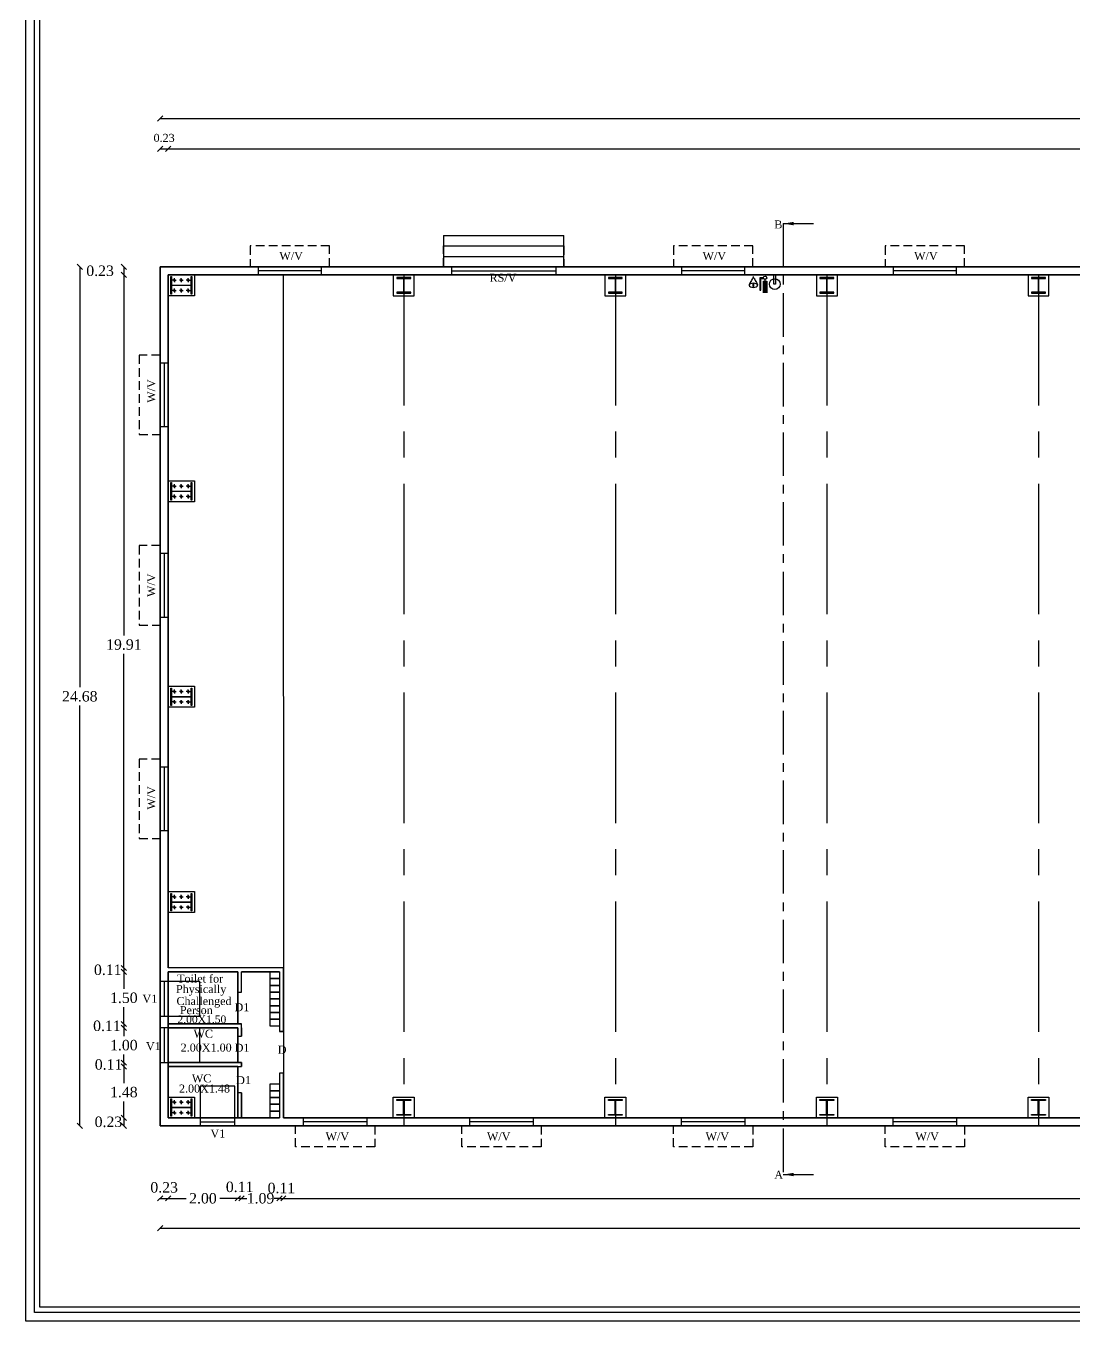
# Model space of a CAD drawing. Header units: metres. Extents: x 9436 to 9850, y -3407 to -3224.
# Drawn here: x 9478.36 to 9508.48, y -3320.31 to -3283.1 of the extents above; entities that cross this region are included whole.
import ezdxf

# ---------------------------------------------------------------- set-up
doc = ezdxf.new("R2010")
doc.units = ezdxf.units.M
doc.header["$MEASUREMENT"] = 0
doc.linetypes.add('CENTER', pattern=[2, 1.25, -0.25, 0.25, -0.25])
doc.linetypes.add('HIDDEN', pattern=[0.375, 0.25, -0.125])
for name, color, linetype in [('0 HOLES', 60, 'Continuous'), ('BLK_1_FLR_0_BLT_UP_AREA', 1, 'Continuous'), ('BLK_1_FLR_0_CARPET_AREA', 10, 'Continuous'), ('BLK_1_FLR_0_ROOF_AREA', 54, 'Continuous'), ('BLK_1_FLR_0_SP_WC', 7, 'Continuous'), ('BLK_1_FLR_0_URINAL', 7, 'Continuous'), ('BLK_1_FLR_0_WASH', 7, 'Continuous'), ('BLK_1_FLR_0_WATER_CLOSET', 7, 'Continuous'), ('SHEET_1', 7, 'Continuous'), ('TOILET_VENTILATION', 7, 'Continuous'), ('WORKSHOP_AREA', 7, 'Continuous')]:
    doc.layers.add(name, color=color, linetype=linetype)
doc.styles.add('Isa-', font='times.ttf')
doc.styles.add('STYLE2', font='times.ttf')
doc.dimstyles.new('ISO-25', dxfattribs={"dimscale": 0, "dimtxt": 0.23, "dimasz": 0.15, "dimexe": 1.25, "dimexo": 0.625, "dimgap": 0.11, "dimtad": 0, "dimtih": 1, "dimtoh": 1, "dimzin": 1, "dimdsep": 46, "dimtxsty": 'STYLE2', "dimblk": 'OBLIQUE', "dimcen": 0, "dimse1": 1, "dimse2": 1, "dimclrd": 1, "dimclrt": 3, "dimadec": 0, "dimazin": 2, "dimtfac": 1, "dimtix": 1, "dimtofl": 0, "dimtmove": 0, "dimatfit": 3, "dimfxl": 0, "dimtolj": 1, "dimarcsym": 0})

# ---------------------------------------------------------------- blocks, each defined once
blk = doc.blocks.new('26')
at = {"layer": '0 HOLES'}
for q in [(-28, 0), (0, 28), (28, 0), (0, -28)]:
    blk.add_line((0, 0), q, dxfattribs=at)
blk.add_circle((0, 0), 13, dxfattribs=at)
blk = doc.blocks.new('2-2-5')
at = {"color": 3}
blk.add_lwpolyline([(-0.522, -0.15), (-0.522, 0.45), (0.238, 0.45), (0.238, -0.15)], close=True, dxfattribs=at)
for points in [[(-0.446, -0.1), (-0.446, 0.4), (-0.422, 0.4), (-0.422, -0.1)], [(0.138, -0.1), (0.138, 0.4), (0.162, 0.4), (0.162, -0.1)], [(-0.422, 0.142), (-0.422, 0.158), (0.138, 0.158), (0.138, 0.142)]]:
    blk.add_lwpolyline(points, close=True)
at = {"xscale": -0.002000053278536, "yscale": 0.002000053278536, "zscale": 0.002000053278536, "rotation": 270}
for p in [(-0.344, 0.3), (-0.344, 0), (-0.144, 0.3), (-0.144, 0), (0.056, 0.3), (0.056, 0)]:
    blk.add_blockref('26', p, dxfattribs=at)
blk = doc.blocks.new('2-2')
at = {"color": 3}
blk.add_lwpolyline([(-0.408, 0.429), (0.192, 0.429), (0.192, -0.171), (-0.408, -0.171)], close=True, dxfattribs=at)
for points in [[(-0.308, 0.353), (0.092, 0.353), (0.092, 0.329), (-0.308, 0.329)], [(-0.116, 0.329), (-0.1, 0.329), (-0.1, -0.071), (-0.116, -0.071)], [(-0.308, -0.071), (0.092, -0.071), (0.092, -0.095), (-0.308, -0.095)]]:
    blk.add_lwpolyline(points, close=True)
blk = doc.blocks.new('_Oblique')
at = {"color": 0, "linetype": 'ByBlock', "lineweight": -2}
blk.add_line((-0.5, -0.5), (0.5, 0.5), dxfattribs=at)
blk = doc.blocks.new('*D242')
at = {"color": 1, "lineweight": -2}
blk.add_line((9481.171, -3290.024), (9481.171, -3290.254), dxfattribs=at)
at = {"layer": 'Defpoints', "color": 0}
for p in [(9483.52, -3290.024), (9481.171, -3290.254), (9483.52, -3290.254)]:
    blk.add_point(p, dxfattribs=at)
at = {"color": 1, "lineweight": -2, "xscale": 0.15, "yscale": 0.15, "zscale": 0.15}
for p, rotation in [((9481.171, -3290.024), 90), ((9481.171, -3290.254), 270)]:
    blk.add_blockref('_Oblique', p, dxfattribs=dict(at, rotation=rotation))
at = {"color": 3, "insert": (9480.489, -3290.139), "char_height": 0.3, "attachment_point": 5, "style": 'STYLE2'}
blk.add_mtext('\\A1;0.23', dxfattribs=at)
blk = doc.blocks.new('*D243')
at = {"color": 1, "lineweight": -2}
for p, q in [((9481.171, -3290.254), (9481.171, -3300.614)), ((9481.171, -3310.166), (9481.171, -3301.14))]:
    blk.add_line(p, q, dxfattribs=at)
at = {"layer": 'Defpoints', "color": 0}
for p in [(9572.518, -3290.254), (9481.171, -3310.166), (9482.444, -3310.166)]:
    blk.add_point(p, dxfattribs=at)
at = {"color": 1, "lineweight": -2, "xscale": 0.15, "yscale": 0.15, "zscale": 0.15}
for p, rotation in [((9481.171, -3290.254), 90), ((9481.171, -3310.166), 270)]:
    blk.add_blockref('_Oblique', p, dxfattribs=dict(at, rotation=rotation))
at = {"color": 3, "insert": (9481.171, -3300.877), "char_height": 0.3, "attachment_point": 5, "style": 'STYLE2'}
blk.add_mtext('\\A1;19.91', dxfattribs=at)
blk = doc.blocks.new('*D244')
at = {"color": 1, "lineweight": -2}
for p, q in [((9481.171, -3310.166), (9481.171, -3310.016)), ((9481.171, -3310.166), (9481.171, -3310.276)), ((9481.171, -3310.276), (9481.171, -3310.426))]:
    blk.add_line(p, q, dxfattribs=at)
at = {"layer": 'Defpoints', "color": 0}
for p in [(9482.444, -3310.166), (9481.171, -3310.276), (9482.444, -3310.276)]:
    blk.add_point(p, dxfattribs=at)
at = {"color": 1, "lineweight": -2, "xscale": 0.15, "yscale": 0.15, "zscale": 0.15}
for p, rotation in [((9481.171, -3310.166), 270), ((9481.171, -3310.276), 90)]:
    blk.add_blockref('_Oblique', p, dxfattribs=dict(at, rotation=rotation))
at = {"color": 3, "insert": (9480.709, -3310.221), "char_height": 0.3, "attachment_point": 5, "style": 'STYLE2'}
blk.add_mtext('\\A1;0.11', dxfattribs=at)
blk = doc.blocks.new('*D245')
at = {"color": 1, "lineweight": -2}
for p, q in [((9481.171, -3310.276), (9481.171, -3310.763)), ((9481.171, -3311.776), (9481.171, -3311.289))]:
    blk.add_line(p, q, dxfattribs=at)
at = {"layer": 'Defpoints', "color": 0}
for p in [(9482.444, -3310.276), (9481.171, -3311.776), (9482.444, -3311.776)]:
    blk.add_point(p, dxfattribs=at)
at = {"color": 1, "lineweight": -2, "xscale": 0.15, "yscale": 0.15, "zscale": 0.15}
for p, rotation in [((9481.171, -3310.276), 90), ((9481.171, -3311.776), 270)]:
    blk.add_blockref('_Oblique', p, dxfattribs=dict(at, rotation=rotation))
at = {"color": 3, "insert": (9481.171, -3311.026), "char_height": 0.3, "attachment_point": 5, "style": 'STYLE2'}
blk.add_mtext('\\A1;1.50', dxfattribs=at)
blk = doc.blocks.new('*D246')
at = {"color": 1, "lineweight": -2}
for p, q in [((9481.171, -3311.776), (9481.171, -3311.626)), ((9481.171, -3311.776), (9481.171, -3311.886)), ((9481.171, -3311.886), (9481.171, -3312.036))]:
    blk.add_line(p, q, dxfattribs=at)
at = {"layer": 'Defpoints', "color": 0}
for p in [(9481.171, -3311.886), (9482.444, -3311.776), (9482.444, -3311.886)]:
    blk.add_point(p, dxfattribs=at)
at = {"color": 1, "lineweight": -2, "xscale": 0.15, "yscale": 0.15, "zscale": 0.15}
for p, rotation in [((9481.171, -3311.776), 270), ((9481.171, -3311.886), 90)]:
    blk.add_blockref('_Oblique', p, dxfattribs=dict(at, rotation=rotation))
at = {"color": 3, "insert": (9480.685, -3311.831), "char_height": 0.3, "attachment_point": 5, "style": 'STYLE2'}
blk.add_mtext('\\A1;0.11', dxfattribs=at)
blk = doc.blocks.new('*D247')
at = {"color": 1, "lineweight": -2}
for p, q in [((9481.171, -3311.886), (9481.171, -3312.123)), ((9481.171, -3312.886), (9481.171, -3312.649))]:
    blk.add_line(p, q, dxfattribs=at)
at = {"layer": 'Defpoints', "color": 0}
for p in [(9482.444, -3311.886), (9481.171, -3312.886), (9482.444, -3312.886)]:
    blk.add_point(p, dxfattribs=at)
at = {"color": 1, "lineweight": -2, "xscale": 0.15, "yscale": 0.15, "zscale": 0.15}
for p, rotation in [((9481.171, -3311.886), 90), ((9481.171, -3312.886), 270)]:
    blk.add_blockref('_Oblique', p, dxfattribs=dict(at, rotation=rotation))
at = {"color": 3, "insert": (9481.171, -3312.386), "char_height": 0.3, "attachment_point": 5, "style": 'STYLE2'}
blk.add_mtext('\\A1;1.00', dxfattribs=at)
blk = doc.blocks.new('*D248')
at = {"color": 1, "lineweight": -2}
for p, q in [((9481.171, -3312.886), (9481.171, -3312.736)), ((9481.171, -3312.886), (9481.171, -3312.996)), ((9481.171, -3312.996), (9481.171, -3313.146))]:
    blk.add_line(p, q, dxfattribs=at)
at = {"layer": 'Defpoints', "color": 0}
for p in [(9481.171, -3312.996), (9482.444, -3312.886), (9482.444, -3312.996)]:
    blk.add_point(p, dxfattribs=at)
at = {"color": 1, "lineweight": -2, "xscale": 0.15, "yscale": 0.15, "zscale": 0.15}
for p, rotation in [((9481.171, -3312.886), 270), ((9481.171, -3312.996), 90)]:
    blk.add_blockref('_Oblique', p, dxfattribs=dict(at, rotation=rotation))
at = {"color": 3, "insert": (9480.733, -3312.941), "char_height": 0.3, "attachment_point": 5, "style": 'STYLE2'}
blk.add_mtext('\\A1;0.11', dxfattribs=at)
blk = doc.blocks.new('*D249')
at = {"color": 1, "lineweight": -2}
for p, q in [((9481.171, -3312.996), (9481.171, -3313.472)), ((9481.171, -3314.474), (9481.171, -3313.998))]:
    blk.add_line(p, q, dxfattribs=at)
at = {"layer": 'Defpoints', "color": 0}
for p in [(9482.444, -3312.996), (9481.171, -3314.474), (9485.754, -3314.474)]:
    blk.add_point(p, dxfattribs=at)
at = {"color": 1, "lineweight": -2, "xscale": 0.15, "yscale": 0.15, "zscale": 0.15}
for p, rotation in [((9481.171, -3312.996), 90), ((9481.171, -3314.474), 270)]:
    blk.add_blockref('_Oblique', p, dxfattribs=dict(at, rotation=rotation))
at = {"color": 3, "insert": (9481.171, -3313.735), "char_height": 0.3, "attachment_point": 5, "style": 'STYLE2'}
blk.add_mtext('\\A1;1.48', dxfattribs=at)
blk = doc.blocks.new('*D241')
at = {"color": 1, "lineweight": -2}
blk.add_line((9481.171, -3314.474), (9481.171, -3314.704), dxfattribs=at)
at = {"layer": 'Defpoints', "color": 0}
for p in [(9482.444, -3314.474), (9479.17, -3314.704), (9481.171, -3314.704)]:
    blk.add_point(p, dxfattribs=at)
at = {"color": 1, "lineweight": -2, "xscale": 0.15, "yscale": 0.15, "zscale": 0.15}
for p, rotation in [((9481.171, -3314.474), 90), ((9481.171, -3314.704), 270)]:
    blk.add_blockref('_Oblique', p, dxfattribs=dict(at, rotation=rotation))
at = {"color": 3, "insert": (9480.729, -3314.589), "char_height": 0.3, "attachment_point": 5, "style": 'STYLE2'}
blk.add_mtext('\\A1;0.23', dxfattribs=at)
blk = doc.blocks.new('*D250')
at = {"color": 1, "lineweight": -2}
for p, q in [((9479.905, -3290.024), (9479.905, -3302.101)), ((9479.905, -3314.704), (9479.905, -3302.627))]:
    blk.add_line(p, q, dxfattribs=at)
at = {"layer": 'Defpoints', "color": 0}
for p in [(9482.214, -3290.024), (9479.905, -3314.704), (9482.214, -3314.704)]:
    blk.add_point(p, dxfattribs=at)
at = {"color": 1, "lineweight": -2, "xscale": 0.15, "yscale": 0.15, "zscale": 0.15}
for p, rotation in [((9479.905, -3290.024), 90), ((9479.905, -3314.704), 270)]:
    blk.add_blockref('_Oblique', p, dxfattribs=dict(at, rotation=rotation))
at = {"color": 3, "insert": (9479.905, -3302.364), "char_height": 0.3, "attachment_point": 5, "style": 'STYLE2'}
blk.add_mtext('\\A1;24.68', dxfattribs=at)
blk = doc.blocks.new('*D254')
at = {"color": 1, "lineweight": -2}
blk.add_line((9482.214, -3316.786), (9482.444, -3316.786), dxfattribs=at)
at = {"layer": 'Defpoints', "color": 0}
for p in [(9482.214, -3314.327), (9482.444, -3314.327), (9482.444, -3316.786)]:
    blk.add_point(p, dxfattribs=at)
at = {"color": 1, "lineweight": -2, "xscale": 0.15, "yscale": 0.15, "zscale": 0.15, "rotation": 180}
blk.add_blockref('_Oblique', (9482.214, -3316.786), dxfattribs=at)
at = {"color": 1, "lineweight": -2, "xscale": 0.15, "yscale": 0.15, "zscale": 0.15}
blk.add_blockref('_Oblique', (9482.444, -3316.786), dxfattribs=at)
at = {"color": 3, "insert": (9482.329, -3316.472), "char_height": 0.3, "attachment_point": 5, "style": 'STYLE2'}
blk.add_mtext('\\A1;0.23', dxfattribs=at)
blk = doc.blocks.new('*D255')
at = {"color": 1, "lineweight": -2}
for p, q in [((9482.444, -3316.786), (9482.959, -3316.786)), ((9484.444, -3316.786), (9483.929, -3316.786))]:
    blk.add_line(p, q, dxfattribs=at)
at = {"layer": 'Defpoints', "color": 0}
for p in [(9482.444, -3314.327), (9484.444, -3314.474), (9484.444, -3316.786)]:
    blk.add_point(p, dxfattribs=at)
at = {"color": 1, "lineweight": -2, "xscale": 0.15, "yscale": 0.15, "zscale": 0.15, "rotation": 180}
blk.add_blockref('_Oblique', (9482.444, -3316.786), dxfattribs=at)
at = {"color": 1, "lineweight": -2, "xscale": 0.15, "yscale": 0.15, "zscale": 0.15}
blk.add_blockref('_Oblique', (9484.444, -3316.786), dxfattribs=at)
at = {"color": 3, "insert": (9483.444, -3316.786), "char_height": 0.3, "attachment_point": 5, "style": 'STYLE2'}
blk.add_mtext('\\A1;2.00', dxfattribs=at)
blk = doc.blocks.new('*D256')
at = {"color": 1, "lineweight": -2}
for p, q in [((9484.444, -3316.786), (9484.294, -3316.786)), ((9484.554, -3316.786), (9484.704, -3316.786))]:
    blk.add_line(p, q, dxfattribs=at)
at = {"layer": 'Defpoints', "color": 0}
for p in [(9484.444, -3314.474), (9484.554, -3314.474), (9484.554, -3316.786)]:
    blk.add_point(p, dxfattribs=at)
at = {"color": 1, "lineweight": -2, "xscale": 0.15, "yscale": 0.15, "zscale": 0.15}
blk.add_blockref('_Oblique', (9484.444, -3316.786), dxfattribs=at)
at = {"color": 1, "lineweight": -2, "xscale": 0.15, "yscale": 0.15, "zscale": 0.15, "rotation": 180}
blk.add_blockref('_Oblique', (9484.554, -3316.786), dxfattribs=at)
at = {"color": 3, "insert": (9484.499, -3316.458), "char_height": 0.3, "attachment_point": 5, "style": 'STYLE2'}
blk.add_mtext('\\A1;0.11', dxfattribs=at)
blk = doc.blocks.new('*D257')
at = {"color": 1, "lineweight": -2}
for p, q in [((9484.554, -3316.786), (9484.404, -3316.786)), ((9485.644, -3316.786), (9485.794, -3316.786))]:
    blk.add_line(p, q, dxfattribs=at)
at = {"layer": 'Defpoints', "color": 0}
for p in [(9484.554, -3314.474), (9485.644, -3314.474), (9485.644, -3316.786)]:
    blk.add_point(p, dxfattribs=at)
at = {"color": 1, "lineweight": -2, "xscale": 0.15, "yscale": 0.15, "zscale": 0.15}
blk.add_blockref('_Oblique', (9484.554, -3316.786), dxfattribs=at)
at = {"color": 1, "lineweight": -2, "xscale": 0.15, "yscale": 0.15, "zscale": 0.15, "rotation": 180}
blk.add_blockref('_Oblique', (9485.644, -3316.786), dxfattribs=at)
at = {"color": 3, "insert": (9485.099, -3316.786), "char_height": 0.3, "attachment_point": 5, "style": 'STYLE2'}
blk.add_mtext('\\A1;1.09', dxfattribs=at)
blk = doc.blocks.new('*D258')
at = {"color": 1, "lineweight": -2}
for p, q in [((9485.644, -3316.786), (9485.494, -3316.786)), ((9485.754, -3316.786), (9485.904, -3316.786))]:
    blk.add_line(p, q, dxfattribs=at)
at = {"layer": 'Defpoints', "color": 0}
for p in [(9485.644, -3314.474), (9485.754, -3314.474), (9485.754, -3316.786)]:
    blk.add_point(p, dxfattribs=at)
at = {"color": 1, "lineweight": -2, "xscale": 0.15, "yscale": 0.15, "zscale": 0.15}
blk.add_blockref('_Oblique', (9485.644, -3316.786), dxfattribs=at)
at = {"color": 1, "lineweight": -2, "xscale": 0.15, "yscale": 0.15, "zscale": 0.15, "rotation": 180}
blk.add_blockref('_Oblique', (9485.754, -3316.786), dxfattribs=at)
at = {"color": 3, "insert": (9485.699, -3316.491), "char_height": 0.3, "attachment_point": 5, "style": 'STYLE2'}
blk.add_mtext('\\A1;0.11', dxfattribs=at)
blk = doc.blocks.new('*D259')
at = {"color": 1, "lineweight": -2}
for p, q in [((9485.754, -3316.786), (9526.529, -3316.786)), ((9568.474, -3316.786), (9527.7, -3316.786))]:
    blk.add_line(p, q, dxfattribs=at)
at = {"layer": 'Defpoints', "color": 0}
for p in [(9485.754, -3314.474), (9568.474, -3314.474), (9568.474, -3316.786)]:
    blk.add_point(p, dxfattribs=at)
at = {"color": 1, "lineweight": -2, "xscale": 0.15, "yscale": 0.15, "zscale": 0.15, "rotation": 180}
blk.add_blockref('_Oblique', (9485.754, -3316.786), dxfattribs=at)
at = {"color": 1, "lineweight": -2, "xscale": 0.15, "yscale": 0.15, "zscale": 0.15}
blk.add_blockref('_Oblique', (9568.474, -3316.786), dxfattribs=at)
at = {"color": 3, "insert": (9527.114, -3316.786), "char_height": 0.3, "attachment_point": 5, "style": 'STYLE2'}
blk.add_mtext('\\A1;82.72', dxfattribs=at)
blk = doc.blocks.new('*D261')
at = {"color": 1, "lineweight": -2}
for p, q in [((9482.214, -3317.644), (9527.384, -3317.644)), ((9573.734, -3317.644), (9528.565, -3317.644))]:
    blk.add_line(p, q, dxfattribs=at)
at = {"layer": 'Defpoints', "color": 0}
for p in [(9482.214, -3309.438), (9573.734, -3309.438), (9573.734, -3317.644)]:
    blk.add_point(p, dxfattribs=at)
at = {"color": 1, "lineweight": -2, "xscale": 0.15, "yscale": 0.15, "zscale": 0.15, "rotation": 180}
blk.add_blockref('_Oblique', (9482.214, -3317.644), dxfattribs=at)
at = {"color": 1, "lineweight": -2, "xscale": 0.15, "yscale": 0.15, "zscale": 0.15}
blk.add_blockref('_Oblique', (9573.734, -3317.644), dxfattribs=at)
at = {"color": 3, "insert": (9527.974, -3317.644), "char_height": 0.3, "attachment_point": 5, "style": 'STYLE2'}
blk.add_mtext('\\A1;91.52', dxfattribs=at)
blk = doc.blocks.new('*D263')
at = {"color": 1, "lineweight": -2}
blk.add_line((9482.214, -3286.633), (9482.444, -3286.633), dxfattribs=at)
at = {"layer": 'Defpoints', "color": 0}
for p in [(9482.444, -3286.633), (9482.214, -3291.088), (9482.444, -3291.088)]:
    blk.add_point(p, dxfattribs=at)
at = {"color": 1, "lineweight": -2, "xscale": 0.15, "yscale": 0.15, "zscale": 0.15, "rotation": 180}
blk.add_blockref('_Oblique', (9482.214, -3286.633), dxfattribs=at)
at = {"color": 1, "lineweight": -2, "xscale": 0.15, "yscale": 0.15, "zscale": 0.15}
blk.add_blockref('_Oblique', (9482.444, -3286.633), dxfattribs=at)
at = {"color": 3, "insert": (9482.329, -3286.32), "char_height": 0.23, "attachment_point": 5, "style": 'STYLE2'}
blk.add_mtext('\\A1;0.23', dxfattribs=at)
blk = doc.blocks.new('*D264')
at = {"color": 1, "lineweight": -2}
for p, q in [((9482.444, -3286.633), (9524.992, -3286.633)), ((9568.474, -3286.633), (9525.927, -3286.633))]:
    blk.add_line(p, q, dxfattribs=at)
at = {"layer": 'Defpoints', "color": 0}
for p in [(9568.474, -3286.633), (9482.444, -3291.088), (9568.474, -3292.201)]:
    blk.add_point(p, dxfattribs=at)
at = {"color": 1, "lineweight": -2, "xscale": 0.15, "yscale": 0.15, "zscale": 0.15, "rotation": 180}
blk.add_blockref('_Oblique', (9482.444, -3286.633), dxfattribs=at)
at = {"color": 1, "lineweight": -2, "xscale": 0.15, "yscale": 0.15, "zscale": 0.15}
blk.add_blockref('_Oblique', (9568.474, -3286.633), dxfattribs=at)
at = {"color": 3, "insert": (9525.459, -3286.633), "char_height": 0.23, "attachment_point": 5, "style": 'STYLE2'}
blk.add_mtext('\\A1;86.03', dxfattribs=at)
blk = doc.blocks.new('*D273')
at = {"color": 1, "lineweight": -2}
for p, q in [((9482.214, -3285.763), (9527.496, -3285.763)), ((9573.734, -3285.763), (9528.453, -3285.763))]:
    blk.add_line(p, q, dxfattribs=at)
at = {"layer": 'Defpoints', "color": 0}
for p in [(9573.734, -3285.763), (9482.214, -3295.592), (9573.734, -3295.592)]:
    blk.add_point(p, dxfattribs=at)
at = {"color": 1, "lineweight": -2, "xscale": 0.15, "yscale": 0.15, "zscale": 0.15, "rotation": 180}
blk.add_blockref('_Oblique', (9482.214, -3285.763), dxfattribs=at)
at = {"color": 1, "lineweight": -2, "xscale": 0.15, "yscale": 0.15, "zscale": 0.15}
blk.add_blockref('_Oblique', (9573.734, -3285.763), dxfattribs=at)
at = {"color": 3, "insert": (9527.974, -3285.763), "char_height": 0.23, "attachment_point": 5, "style": 'STYLE2'}
blk.add_mtext('\\A1;91.52', dxfattribs=at)

msp = doc.modelspace()

# ---------------------------------------------------------------- hatches: boundary and pattern name
at = {"lineweight": 25}
msp.add_hatch(color=256, dxfattribs=at).paths.add_polyline_path([(9499.64417, -3290.77028), (9499.54772, -3290.77028), (9499.54772, -3290.43117), (9499.64417, -3290.43117)])

# ---------------------------------------------------------------- linework, layer by layer
at = {"color": 7, "linetype": 'CENTER'}
msp.add_line((9500.12106, -3288.78168), (9500.12106, -3316.10061), dxfattribs=at)
at = {"color": 7}
for p, q in [((9490.3568, -3289.12387), (9493.8168, -3289.12387)), ((9490.3568, -3289.12387), (9490.3568, -3290.02387)), ((9493.8168, -3290.02387), (9493.8168, -3289.12387)), ((9490.3568, -3289.42387), (9493.8168, -3289.42387)), ((9490.3568, -3289.72387), (9493.8168, -3289.72387)), ((9490.5868, -3290.02387), (9490.5868, -3290.25387)), ((9490.5868, -3290.02387), (9490.5868, -3290.25387)), ((9493.5868, -3290.02387), (9493.5868, -3290.25387)), ((9493.5868, -3290.02387), (9493.5868, -3290.25387)), ((9490.5868, -3290.25387), (9482.44443, -3290.25387)), ((9482.44443, -3290.25387), (9482.44443, -3310.16579)), ((9486.85446, -3290.13887), (9485.03446, -3290.13887)), ((9490.5868, -3290.13887), (9493.5868, -3290.13887)), ((9490.5868, -3290.13887), (9493.5868, -3290.13887)), ((9559.89194, -3290.25387), (9493.5868, -3290.25387)), ((9499.01449, -3290.13887), (9497.19449, -3290.13887)), ((9505.09451, -3290.13887), (9503.27451, -3290.13887)), ((9489.20647, -3290.51201), (9489.22247, -3290.51201)), ((9495.28648, -3290.51201), (9495.30248, -3290.51201)), ((9501.3665, -3290.51201), (9501.3825, -3290.51201)), ((9507.44652, -3290.51201), (9507.46252, -3290.51201)), ((9482.32943, -3292.78755), (9482.32943, -3294.60755)), ((9482.32943, -3298.26359), (9482.32943, -3300.08359)), ((9482.32943, -3304.39396), (9482.32943, -3306.21396)), ((9482.44443, -3310.27579), (9482.44443, -3314.47387)), ((9489.20647, -3314.21572), (9489.22247, -3314.21572)), ((9495.28648, -3314.21572), (9495.30248, -3314.21572)), ((9501.3665, -3314.21572), (9501.3825, -3314.21572)), ((9507.44652, -3314.21572), (9507.46252, -3314.21572)), ((9482.44443, -3314.47387), (9485.64443, -3314.47387)), ((9483.35965, -3314.58887), (9484.35965, -3314.58887)), ((9485.75443, -3314.47387), (9559.88208, -3314.47387)), ((9488.15728, -3314.58887), (9486.33728, -3314.58887)), ((9492.93448, -3314.58887), (9491.11448, -3314.58887)), ((9499.01449, -3314.58887), (9497.19449, -3314.58887)), ((9505.09451, -3314.58887), (9503.27451, -3314.58887))]:
    msp.add_line(p, q, dxfattribs=at)
at = {"color": 7, "linetype": 'CENTER', "ltscale": 3}
for p, q in [((9489.21447, -3290.25387), (9489.21447, -3314.70387)), ((9495.29448, -3290.25387), (9495.29448, -3314.70387)), ((9501.3745, -3290.25387), (9501.3745, -3314.70387)), ((9507.45452, -3290.25387), (9507.45452, -3314.70387))]:
    msp.add_line(p, q, dxfattribs=at)
at = {"color": 0, "lineweight": 25, "ltscale": 60}
msp.add_line((9499.25987, -3290.33466), (9499.25987, -3290.29913), dxfattribs=at)
at = {"lineweight": 25}
for p, q in [((9499.54772, -3290.33805), (9499.45084, -3290.33805)), ((9499.45084, -3290.33805), (9499.45084, -3290.69725)), ((9499.47855, -3290.69725), (9499.47855, -3290.36285)), ((9499.47855, -3290.36285), (9499.55458, -3290.36285)), ((9499.54772, -3290.77028), (9499.54772, -3290.43117)), ((9499.54772, -3290.43117), (9499.64417, -3290.43117)), ((9499.59594, -3290.43117), (9499.59594, -3290.38628)), ((9499.64417, -3290.43117), (9499.64417, -3290.77028)), ((9499.45084, -3290.69725), (9499.47855, -3290.69725))]:
    msp.add_line(p, q, dxfattribs=at)
at = {"color": 2}
for p, q in [((9482.21443, -3310.16579), (9482.21443, -3314.42579)), ((9485.75443, -3310.16579), (9482.44443, -3310.16579)), ((9485.75443, -3310.16579), (9485.75443, -3311.99328)), ((9482.32943, -3310.55397), (9482.32943, -3311.55397)), ((9484.44443, -3310.27579), (9482.44443, -3310.27579)), ((9484.44443, -3310.86579), (9484.44443, -3310.27579)), ((9485.64443, -3310.27579), (9484.55443, -3310.27579)), ((9484.55443, -3310.86579), (9484.55443, -3310.27579)), ((9485.64443, -3310.27579), (9485.64443, -3311.99328)), ((9482.32943, -3311.88579), (9482.32943, -3312.88579)), ((9484.55443, -3311.88579), (9484.55443, -3311.77579)), ((9485.75443, -3311.99328), (9485.64443, -3311.99328)), ((9485.64443, -3313.19328), (9485.64443, -3314.47387)), ((9485.75443, -3313.19328), (9485.64443, -3313.19328)), ((9485.75443, -3313.19328), (9485.75443, -3314.47387)), ((9484.55443, -3313.75579), (9484.44443, -3313.75579))]:
    msp.add_line(p, q, dxfattribs=at)
for p, q in [((9484.44443, -3310.86579), (9484.55443, -3310.86579)), ((9482.44443, -3311.77579), (9484.55443, -3311.77579)), ((9482.44443, -3311.88579), (9482.44443, -3312.88579)), ((9482.44443, -3311.88579), (9484.44443, -3311.88579)), ((9484.44443, -3311.88579), (9484.44443, -3312.12579)), ((9484.55443, -3311.88579), (9484.55443, -3312.12579)), ((9484.44443, -3312.12579), (9484.55443, -3312.12579)), ((9482.44443, -3312.88579), (9484.55443, -3312.88579)), ((9482.44443, -3312.99579), (9482.44443, -3314.19579)), ((9482.44443, -3312.99579), (9484.55443, -3312.99579)), ((9484.55443, -3312.88579), (9484.55443, -3312.99579)), ((9484.44443, -3313.75579), (9484.44443, -3314.47387)), ((9484.55443, -3313.75579), (9484.55443, -3314.47387))]:
    msp.add_line(p, q)
at = {"color": 100, "lineweight": 25, "ltscale": 2}
for p, q in [((9485.64443, -3314.47387), (9482.44443, -3314.47387)), ((9486.14543, -3314.47387), (9485.75443, -3314.47387)), ((9486.25543, -3314.70387), (9482.21443, -3314.70387))]:
    msp.add_line(p, q, dxfattribs=at)
at = {"color": 7}
for points in [[(9478.60672, -3228.79209), (9593.84473, -3228.79209), (9593.84473, -3320.06153), (9478.60672, -3320.06153)], [(9478.75672, -3228.94209), (9593.69473, -3228.94209), (9593.69473, -3319.91153), (9478.75672, -3319.91153)], [(9482.21443, -3314.70387), (9573.73443, -3314.70387), (9573.73443, -3290.02387), (9482.21443, -3290.02387)], [(9485.03446, -3290.25387), (9486.85446, -3290.25387), (9486.85446, -3290.02387), (9485.03446, -3290.02387)], [(9497.19449, -3290.25387), (9499.01449, -3290.25387), (9499.01449, -3290.02387), (9497.19449, -3290.02387)], [(9503.27451, -3290.25387), (9505.09451, -3290.25387), (9505.09451, -3290.02387), (9503.27451, -3290.02387)], [(9482.44443, -3294.60755), (9482.44443, -3292.78755), (9482.21443, -3292.78755), (9482.21443, -3294.60755)], [(9482.44443, -3300.08359), (9482.44443, -3298.26359), (9482.21443, -3298.26359), (9482.21443, -3300.08359)], [(9482.44443, -3306.21396), (9482.44443, -3304.39396), (9482.21443, -3304.39396), (9482.21443, -3306.21396)], [(9483.35965, -3314.70387), (9484.35965, -3314.70387), (9484.35965, -3314.47387), (9483.35965, -3314.47387)], [(9486.33728, -3314.47387), (9488.15728, -3314.47387), (9488.15728, -3314.70387), (9486.33728, -3314.70387)], [(9491.11448, -3314.47387), (9492.93448, -3314.47387), (9492.93448, -3314.70387), (9491.11448, -3314.70387)], [(9497.19449, -3314.47387), (9499.01449, -3314.47387), (9499.01449, -3314.70387), (9497.19449, -3314.70387)], [(9503.27451, -3314.47387), (9505.09451, -3314.47387), (9505.09451, -3314.70387), (9503.27451, -3314.70387)]]:
    msp.add_lwpolyline(points, close=True, dxfattribs=at)
at = {"color": 7, "linetype": 'HIDDEN'}
for points in [[(9487.08446, -3290.02387), (9487.08446, -3289.42387), (9484.80446, -3289.42387), (9484.80446, -3290.02387)], [(9490.3568, -3290.02387), (9490.3568, -3289.42387), (9493.8168, -3289.42387), (9493.8168, -3290.02387)], [(9499.24449, -3290.02387), (9499.24449, -3289.42387), (9496.96449, -3289.42387), (9496.96449, -3290.02387)], [(9505.32451, -3290.02387), (9505.32451, -3289.42387), (9503.04451, -3289.42387), (9503.04451, -3290.02387)], [(9482.21443, -3292.55755), (9481.61443, -3292.55755), (9481.61443, -3294.83755), (9482.21443, -3294.83755)], [(9482.21443, -3298.03359), (9481.61443, -3298.03359), (9481.61443, -3300.31359), (9482.21443, -3300.31359)], [(9482.21443, -3304.16396), (9481.61443, -3304.16396), (9481.61443, -3306.44396), (9482.21443, -3306.44396)], [(9488.38728, -3314.70387), (9488.38728, -3315.30387), (9486.10728, -3315.30387), (9486.10728, -3314.70387)], [(9493.16448, -3314.70387), (9493.16448, -3315.30387), (9490.88448, -3315.30387), (9490.88448, -3314.70387)], [(9499.24449, -3314.70387), (9499.24449, -3315.30387), (9496.96449, -3315.30387), (9496.96449, -3314.70387)], [(9505.32451, -3314.70387), (9505.32451, -3315.30387), (9503.04451, -3315.30387), (9503.04451, -3314.70387)]]:
    msp.add_lwpolyline(points, dxfattribs=at)
msp.add_lwpolyline([(9499.90107, -3290.52041), (9499.85062, -3290.52041), (9499.85062, -3290.25387), (9499.90107, -3290.25387)], close=True)
at = {"color": 2}
for points in [[(9482.21443, -3311.55397), (9482.44443, -3311.55397), (9482.44443, -3310.55397), (9482.21443, -3310.55397)], [(9482.21443, -3312.88579), (9482.44443, -3312.88579), (9482.44443, -3311.88579), (9482.21443, -3311.88579)]]:
    msp.add_lwpolyline(points, dxfattribs=at)
at = {"lineweight": 25, "ltscale": 2}
msp.add_lwpolyline([(9482.44443, -3314.19579), (9482.44443, -3310.27579)], dxfattribs=at)
at = {"color": 3}
for points in [[(9482.75389, -3314.47387), (9485.64443, -3314.47387)], [(9485.75443, -3314.47387), (9486.25543, -3314.47387)]]:
    msp.add_lwpolyline(points, dxfattribs=at)
at = {"lineweight": 25}
msp.add_circle((9499.59594, -3290.33805), 0.04823, dxfattribs=at)
at = {"color": 1}
msp.add_circle((9499.87585, -3290.52041), 0.15505, dxfattribs=at)
at = {"color": 5}
msp.add_circle((9499.87585, -3290.52041), 0.15505, dxfattribs=at)
at = {"color": 0, "lineweight": 25, "ltscale": 60}
msp.add_arc((9499.25987, -3290.36083), 0.02617, 0, 180, dxfattribs=at)
at = {"color": 0, "lineweight": 25, "ltscale": 60, "extrusion": (0, 0, -1)}
for centre, major_axis, ratio in [((9499.25987, -3290.55393), (0.11807, 0), 0.49328689), ((9499.25987, -3290.54581), (0, -0.05012), 0.3522489)]:
    msp.add_ellipse(centre, major_axis=major_axis, ratio=ratio, dxfattribs=at)
at = {"color": 0, "lineweight": 25, "ltscale": 60}
for points in [[(9499.23371, -3290.36083), (9499.16977, -3290.47532), (9499.14643, -3290.51196), (9499.142, -3290.55064)], [(9499.28604, -3290.36083), (9499.34998, -3290.47532), (9499.37331, -3290.51196), (9499.37775, -3290.55064)]]:
    msp.add_spline(points, degree=3, dxfattribs=at)
at = {"layer": 'BLK_1_FLR_0_BLT_UP_AREA', "color": 45, "lineweight": 25, "ltscale": 2}
msp.add_lwpolyline([(9482.21443, -3290.02387), (9573.73443, -3290.02387), (9573.73443, -3314.70387), (9482.21443, -3314.70387)], close=True, dxfattribs=at)
at = {"layer": 'BLK_1_FLR_0_CARPET_AREA', "color": 45}
msp.add_lwpolyline([(9568.4744, -3314.47387), (9485.75443, -3314.4695), (9485.75443, -3313.19328), (9485.64443, -3313.19328), (9485.64443, -3314.47387), (9484.55443, -3314.47387), (9484.55443, -3313.75579), (9484.44443, -3313.75579), (9484.44443, -3314.47387), (9482.44443, -3314.47387), (9482.44443, -3312.99579), (9484.55443, -3312.99579), (9484.55443, -3312.88579), (9482.44443, -3312.88579), (9482.44443, -3311.88579), (9484.44443, -3311.88579), (9484.44443, -3312.12579), (9484.55443, -3312.12579), (9484.55443, -3311.77579), (9482.44443, -3311.77579), (9482.44443, -3310.27579), (9484.44443, -3310.27579), (9484.44443, -3310.86579), (9484.55443, -3310.86579), (9484.55443, -3310.27579), (9485.64443, -3310.27579), (9485.64443, -3311.99328), (9485.75443, -3311.99328), (9485.75443, -3310.16579), (9485.75443, -3310.16579), (9482.44443, -3310.16579), (9482.44443, -3290.25387), (9568.47443, -3290.25397)], dxfattribs=at)
at = {"layer": 'BLK_1_FLR_0_ROOF_AREA', "color": 54, "lineweight": 25, "ltscale": 2}
msp.add_lwpolyline([(9482.21443, -3290.02387), (9573.73443, -3290.02387), (9573.73443, -3314.70387), (9482.21443, -3314.70387)], close=True, dxfattribs=at)
at = {"layer": 'BLK_1_FLR_0_SP_WC', "color": 233, "lineweight": 25, "ltscale": 2}
msp.add_lwpolyline([(9482.44443, -3311.77579), (9484.44443, -3311.77579), (9484.44443, -3310.27579), (9482.44443, -3310.27579)], close=True, dxfattribs=at)
at = {"layer": 'BLK_1_FLR_0_URINAL', "color": 235}
for points in [[(9484.44443, -3311.77579), (9482.44443, -3311.77579), (9482.44443, -3310.27579), (9484.44443, -3310.27579)], [(9484.44443, -3312.88579), (9482.44443, -3312.88579), (9482.44443, -3311.88579), (9484.44443, -3311.88579)], [(9482.44443, -3314.47387), (9484.44443, -3314.47387), (9484.44443, -3312.99579), (9482.44443, -3312.99579)]]:
    msp.add_lwpolyline(points, close=True, dxfattribs=at)
at = {"layer": 'BLK_1_FLR_0_WASH', "color": 60, "lineweight": 25, "ltscale": 2}
for points in [[(9485.64443, -3310.47073), (9485.37942, -3310.47073), (9485.37942, -3310.27579), (9485.64443, -3310.27579)], [(9485.64443, -3310.66568), (9485.37942, -3310.66568), (9485.37942, -3310.47073), (9485.64443, -3310.47073)], [(9485.64443, -3310.86063), (9485.37942, -3310.86063), (9485.37942, -3310.66568), (9485.64443, -3310.66568)], [(9485.64443, -3311.05557), (9485.37942, -3311.05557), (9485.37942, -3310.86063), (9485.64443, -3310.86063)]]:
    msp.add_lwpolyline(points, close=True, dxfattribs=at)
at = {"layer": 'BLK_1_FLR_0_WASH', "color": 55, "lineweight": 25, "ltscale": 2}
for points in [[(9485.64443, -3311.25052), (9485.37942, -3311.25052), (9485.37942, -3311.05557), (9485.64443, -3311.05557)], [(9485.64443, -3311.44547), (9485.37942, -3311.44547), (9485.37942, -3311.25052), (9485.64443, -3311.25052)], [(9485.64443, -3311.64041), (9485.37942, -3311.64041), (9485.37942, -3311.44547), (9485.64443, -3311.44547)], [(9485.64443, -3311.83536), (9485.37942, -3311.83536), (9485.37942, -3311.64041), (9485.64443, -3311.64041)], [(9485.64443, -3314.08397), (9485.37942, -3314.08397), (9485.37942, -3313.88903), (9485.64443, -3313.88903)], [(9485.64443, -3314.27892), (9485.37942, -3314.27892), (9485.37942, -3314.08397), (9485.64443, -3314.08397)], [(9485.64443, -3314.47387), (9485.37942, -3314.47387), (9485.37942, -3314.27892), (9485.64443, -3314.27892)]]:
    msp.add_lwpolyline(points, close=True, dxfattribs=at)
at = {"layer": 'BLK_1_FLR_0_WASH', "color": 54, "lineweight": 25, "ltscale": 2}
for points in [[(9485.64443, -3313.69408), (9485.37942, -3313.69408), (9485.37942, -3313.49913), (9485.64443, -3313.49913)], [(9485.64443, -3313.88903), (9485.37942, -3313.88903), (9485.37942, -3313.69408), (9485.64443, -3313.69408)]]:
    msp.add_lwpolyline(points, close=True, dxfattribs=at)
at = {"layer": 'BLK_1_FLR_0_WATER_CLOSET', "color": 1, "lineweight": 25, "ltscale": 2}
msp.add_lwpolyline([(9484.44443, -3311.88579), (9482.44443, -3311.88579), (9482.44443, -3312.88579), (9484.44443, -3312.88579)], close=True, dxfattribs=at)
at = {"layer": 'BLK_1_FLR_0_WATER_CLOSET', "color": 2, "lineweight": 25, "ltscale": 2}
msp.add_lwpolyline([(9484.44443, -3314.47387), (9482.44443, -3314.47387), (9482.44443, -3312.99579), (9484.44443, -3312.99579)], close=True, dxfattribs=at)
at = {"layer": 'SHEET_1', "color": 6}
msp.add_lwpolyline([(9478.35672, -3228.54209), (9594.09473, -3228.54209), (9594.09473, -3320.31153), (9478.35672, -3320.31153)], close=True, dxfattribs=at)
at = {"layer": 'TOILET_VENTILATION', "color": 6}
for points in [[(9483.35443, -3311.55397), (9483.35443, -3310.55397), (9482.44443, -3310.55397), (9482.44443, -3311.55397)], [(9483.35443, -3312.88579), (9483.35443, -3311.88579), (9482.44443, -3311.88579), (9482.44443, -3312.88579)], [(9483.35965, -3314.47387), (9484.35965, -3314.47387), (9484.35965, -3313.56387), (9483.35965, -3313.56387)]]:
    msp.add_lwpolyline(points, close=True, dxfattribs=at)
at = {"layer": 'WORKSHOP_AREA', "color": 121, "lineweight": 25, "ltscale": 2}
msp.add_lwpolyline([(9485.75443, -3314.47387), (9568.4744, -3314.47387), (9568.47443, -3290.25387), (9485.75007, -3290.25387)], close=True, dxfattribs=at)

# ---------------------------------------------------------------- block references
at = {"color": 7}
for name, p in [('2-2-5', (9482.96634, -3290.70388)), ('2-2-5', (9482.96634, -3296.62382)), ('2-2-5', (9482.96634, -3302.52383)), ('2-2-5', (9482.96634, -3308.42385)), ('2-2-5', (9482.96634, -3314.32386)), ('2-2', (9489.32269, -3314.30246)), ('2-2', (9495.4027, -3314.30246)), ('2-2', (9501.48272, -3314.30246)), ('2-2', (9507.56274, -3314.30246))]:
    msp.add_blockref(name, p, dxfattribs=at)
at = {"color": 7, "xscale": -1, "rotation": 180}
for p in [(9489.32269, -3290.42528), (9495.4027, -3290.42528), (9501.48272, -3290.42528), (9507.56274, -3290.42528)]:
    msp.add_blockref('2-2', p, dxfattribs=at)

# ---------------------------------------------------------------- texts
at = {"color": 6, "style": 'Isa-'}
for s, p in [('B', (9499.86305, -3288.92051)), ('W/V', (9485.64051, -3289.82407)), ('W/V', (9497.80054, -3289.82407)), ('W/V', (9503.88056, -3289.82407)), ('RS/V', (9491.67988, -3290.45166)), ('Toilet for', (9482.70231, -3310.58535)), ('V1', (9481.70595, -3311.16671)), ('Physically', (9482.66952, -3310.88668)), ('Challenged', (9482.68461, -3311.23169)), ('Person', (9482.78009, -3311.49219)), ('D1', (9484.35104, -3311.40875)), ('WC', (9483.17321, -3312.16868)), ('V1', (9481.8069, -3312.52698)), ('2.00X1.00', (9482.80371, -3312.56905)), ('D1', (9484.35743, -3312.57269)), ('D', (9485.59422, -3312.63012)), ('2.00X1.48', (9482.75533, -3313.7455)), ('WC', (9483.12512, -3313.45255)), ('D1', (9484.39841, -3313.50333)), ('V1', (9483.66026, -3315.03851)), ('W/V', (9486.96709, -3315.12132)), ('W/V', (9491.60513, -3315.12132)), ('W/V', (9497.88517, -3315.12132)), ('W/V', (9503.91555, -3315.12132)), ('A', (9499.86305, -3316.22327))]:
    msp.add_text(s, height=0.23, dxfattribs=at).set_placement(p)
for p in [(9482.07301, -3293.92857), (9482.07301, -3299.50749), (9482.07301, -3305.61774)]:
    msp.add_text('W/V', height=0.23, rotation=90, dxfattribs=at).set_placement(p)
at = {"color": 3, "style": 'Isa-'}
msp.add_text('2.00X1.50', height=0.22, dxfattribs=at).set_placement((9482.71245, -3311.75047))

# ---------------------------------------------------------------- dimensions: what is measured, and where the dimension line sits
at = {"color": 4}
dim = msp.add_linear_dim(base=(9573.73443, -3285.76274), p1=(9482.21443, -3295.59169), p2=(9573.73443, -3295.59169), dimstyle='ISO-25', override={"dimscale": 1, "dimfxl": 75, "dimarcsym": 2}, dxfattribs=at)
dim.commit()
dim.dimension.update_dxf_attribs({"geometry": '*D273', "text_midpoint": (9527.97443, -3285.76274)})
at = {"color": 7}
for base, p1, p2, angle, override, picture, middle, dimtype in [((9482.44443, -3286.63326), (9482.21443, -3291.0878), (9482.44443, -3291.0878), 0, {"dimscale": 1, "dimtmove": 2, "dimfxl": 75, "dimarcsym": 2}, '*D263', (9482.32943, -3286.31989), 161), ((9479.9047, -3314.70387), (9482.21443, -3290.02387), (9482.21443, -3314.70387), 270, {"dimscale": 1, "dimtxt": 0.3, "dimfxl": 75, "dimarcsym": 2}, '*D250', (9479.9047, -3302.36387), 161), ((9481.17111, -3290.25387), (9483.52002, -3290.02387), (9483.52002, -3290.25387), 270, {"dimscale": 1, "dimtxt": 0.3, "dimtmove": 2, "dimfxl": 75, "dimarcsym": 2}, '*D242', (9480.48949, -3290.13887), 161), ((9481.17111, -3310.16579), (9572.51814, -3290.25387), (9482.44443, -3310.16579), 90, {"dimscale": 1, "dimtxt": 0.3, "dimtmove": 1, "dimfxl": 75, "dimarcsym": 2}, '*D243', (9481.17111, -3300.87732), 160), ((9573.73443, -3317.64354), (9482.21443, -3309.43814), (9573.73443, -3309.43814), 0, {"dimscale": 1, "dimtxt": 0.3, "dimfxl": 75, "dimarcsym": 2}, '*D261', (9527.97443, -3317.64354), 161), ((9481.17111, -3310.27579), (9482.44443, -3310.16579), (9482.44443, -3310.27579), 90, {"dimscale": 1, "dimtxt": 0.3, "dimtmove": 1, "dimfxl": 75, "dimarcsym": 2}, '*D244', (9480.70854, -3310.22079), 160), ((9481.17111, -3311.88579), (9482.44443, -3311.77579), (9482.44443, -3311.88579), 90, {"dimscale": 1, "dimtxt": 0.3, "dimtmove": 1, "dimfxl": 75, "dimarcsym": 2}, '*D246', (9480.68506, -3311.83079), 160), ((9481.17111, -3312.99579), (9482.44443, -3312.88579), (9482.44443, -3312.99579), 90, {"dimscale": 1, "dimtxt": 0.3, "dimtmove": 1, "dimfxl": 75, "dimarcsym": 2}, '*D248', (9480.7326, -3312.94079), 160), ((9481.17111, -3314.70387), (9482.44443, -3314.47387), (9479.17049, -3314.70387), 90, {"dimscale": 1, "dimtxt": 0.3, "dimtmove": 2, "dimfxl": 75, "dimarcsym": 2}, '*D241', (9480.72948, -3314.58887), 160), ((9482.44443, -3316.7861), (9482.21443, -3314.32685), (9482.44443, -3314.32685), 0, {"dimscale": 1, "dimtxt": 0.3, "dimtmove": 2, "dimfxl": 75, "dimarcsym": 2}, '*D254', (9482.32943, -3316.47244), 161), ((9484.55443, -3316.7861), (9484.44443, -3314.47387), (9484.55443, -3314.47387), 180, {"dimscale": 1, "dimtxt": 0.3, "dimtmove": 1, "dimfxl": 75, "dimarcsym": 2}, '*D256', (9484.49943, -3316.45806), 160), ((9485.75443, -3316.7861), (9485.64443, -3314.47387), (9485.75443, -3314.47387), 180, {"dimscale": 1, "dimtxt": 0.3, "dimtmove": 1, "dimfxl": 75, "dimarcsym": 2}, '*D258', (9485.69943, -3316.4913), 160)]:
    dim = msp.add_linear_dim(base=base, p1=p1, p2=p2, angle=angle, dimstyle='ISO-25', override=override, dxfattribs=at)
    dim.commit()
    dim.dimension.update_dxf_attribs({"geometry": picture, "text_midpoint": middle, "dimtype": dimtype})
for base, p1, p2, angle, override, picture, middle in [((9568.47443, -3286.63326), (9482.44443, -3291.0878), (9568.47443, -3292.20091), 180, {"dimscale": 1, "dimtmove": 1, "dimfxl": 75, "dimarcsym": 2}, '*D264', (9525.45943, -3286.63326)), ((9481.17111, -3311.77579), (9482.44443, -3310.27579), (9482.44443, -3311.77579), 90, {"dimscale": 1, "dimtxt": 0.3, "dimtmove": 1, "dimfxl": 75, "dimarcsym": 2}, '*D245', (9481.17111, -3311.02579)), ((9481.17111, -3312.88579), (9482.44443, -3311.88579), (9482.44443, -3312.88579), 90, {"dimscale": 1, "dimtxt": 0.3, "dimtmove": 1, "dimfxl": 75, "dimarcsym": 2}, '*D247', (9481.17111, -3312.38579)), ((9481.17111, -3314.47387), (9482.44443, -3312.99579), (9485.75443, -3314.47387), 90, {"dimscale": 1, "dimtxt": 0.3, "dimtmove": 1, "dimfxl": 75, "dimarcsym": 2}, '*D249', (9481.17111, -3313.73483)), ((9484.44443, -3316.7861), (9482.44443, -3314.32685), (9484.44443, -3314.47387), 180, {"dimscale": 1, "dimtxt": 0.3, "dimtmove": 1, "dimfxl": 75, "dimarcsym": 2}, '*D255', (9483.44443, -3316.7861)), ((9485.64443, -3316.7861), (9484.55443, -3314.47387), (9485.64443, -3314.47387), 180, {"dimscale": 1, "dimtxt": 0.3, "dimtmove": 1, "dimfxl": 75, "dimarcsym": 2}, '*D257', (9485.09943, -3316.7861)), ((9568.47443, -3316.7861), (9485.75443, -3314.47387), (9568.47443, -3314.47387), 180, {"dimscale": 1, "dimtxt": 0.3, "dimtmove": 1, "dimfxl": 75, "dimarcsym": 2}, '*D259', (9527.11443, -3316.7861))]:
    dim = msp.add_linear_dim(base=base, p1=p1, p2=p2, angle=angle, dimstyle='ISO-25', override=override, dxfattribs=at)
    dim.commit()
    dim.dimension.update_dxf_attribs({"geometry": picture, "text_midpoint": middle})

# ---------------------------------------------------------------- leaders
for points in [[(9500.12106, -3288.78168), (9500.99073, -3288.78168)], [(9500.12106, -3316.10061), (9500.99073, -3316.10061)]]:
    msp.add_leader(points, dimstyle='ISO-25', override={"dimscale": 1, "dimasz": 0.3, "dimfxl": 75, "dimarcsym": 2}, dxfattribs=at)

doc.saveas('drawing.dxf')
